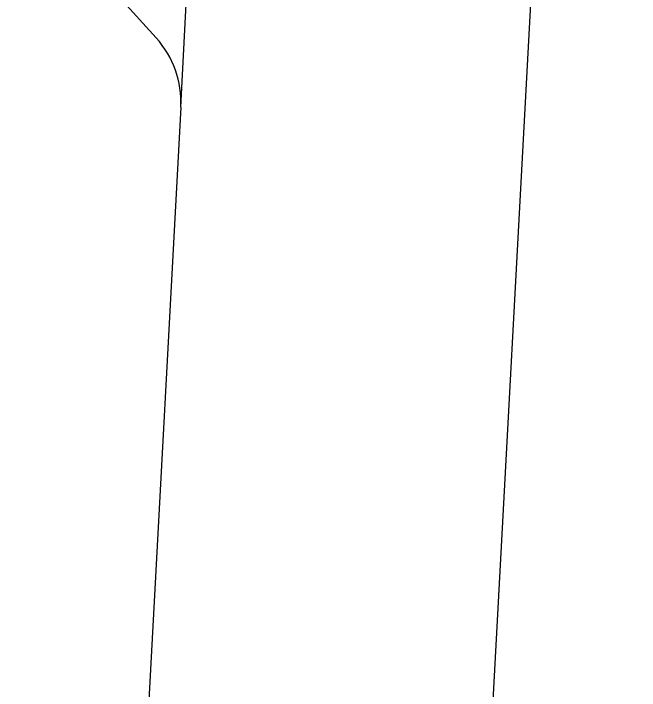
# Model space of a CAD drawing. Extents: x 346 to 515, y 162 to 297.
# Drawn here: x 499.13 to 515.46, y 225.96 to 243.62 of the extents above; entities that cross this region are included whole.
import ezdxf

# ---------------------------------------------------------------- set-up
doc = ezdxf.new("R2010")
doc.units = 0
doc.header["$LTSCALE"] = 35
doc.layers.add('LOCAÇÃO', color=7, linetype='CONTINUOUS')
doc.layers.add('LPISO', color=234, linetype='CONTINUOUS')

msp = doc.modelspace()

# ---------------------------------------------------------------- linework, layer by layer
at = {"layer": 'LOCAÇÃO'}
for p, q in [((515.45572, 296.79088), (509.6382, 188.61749)), ((502.85561, 242.98101), (499.13367, 247.12603)), ((503.49185, 241.17647), (500.26185, 181.11645))]:
    msp.add_line(p, q, dxfattribs=at)
msp.add_arc((500.99546, 241.31072), 2.5, 356.921622, 41.921622, dxfattribs=at)
at = {"layer": 'LPISO'}
msp.add_line((503.49185, 241.17647), (506.02032, 288.19179), dxfattribs=at)

doc.saveas('drawing.dxf')
